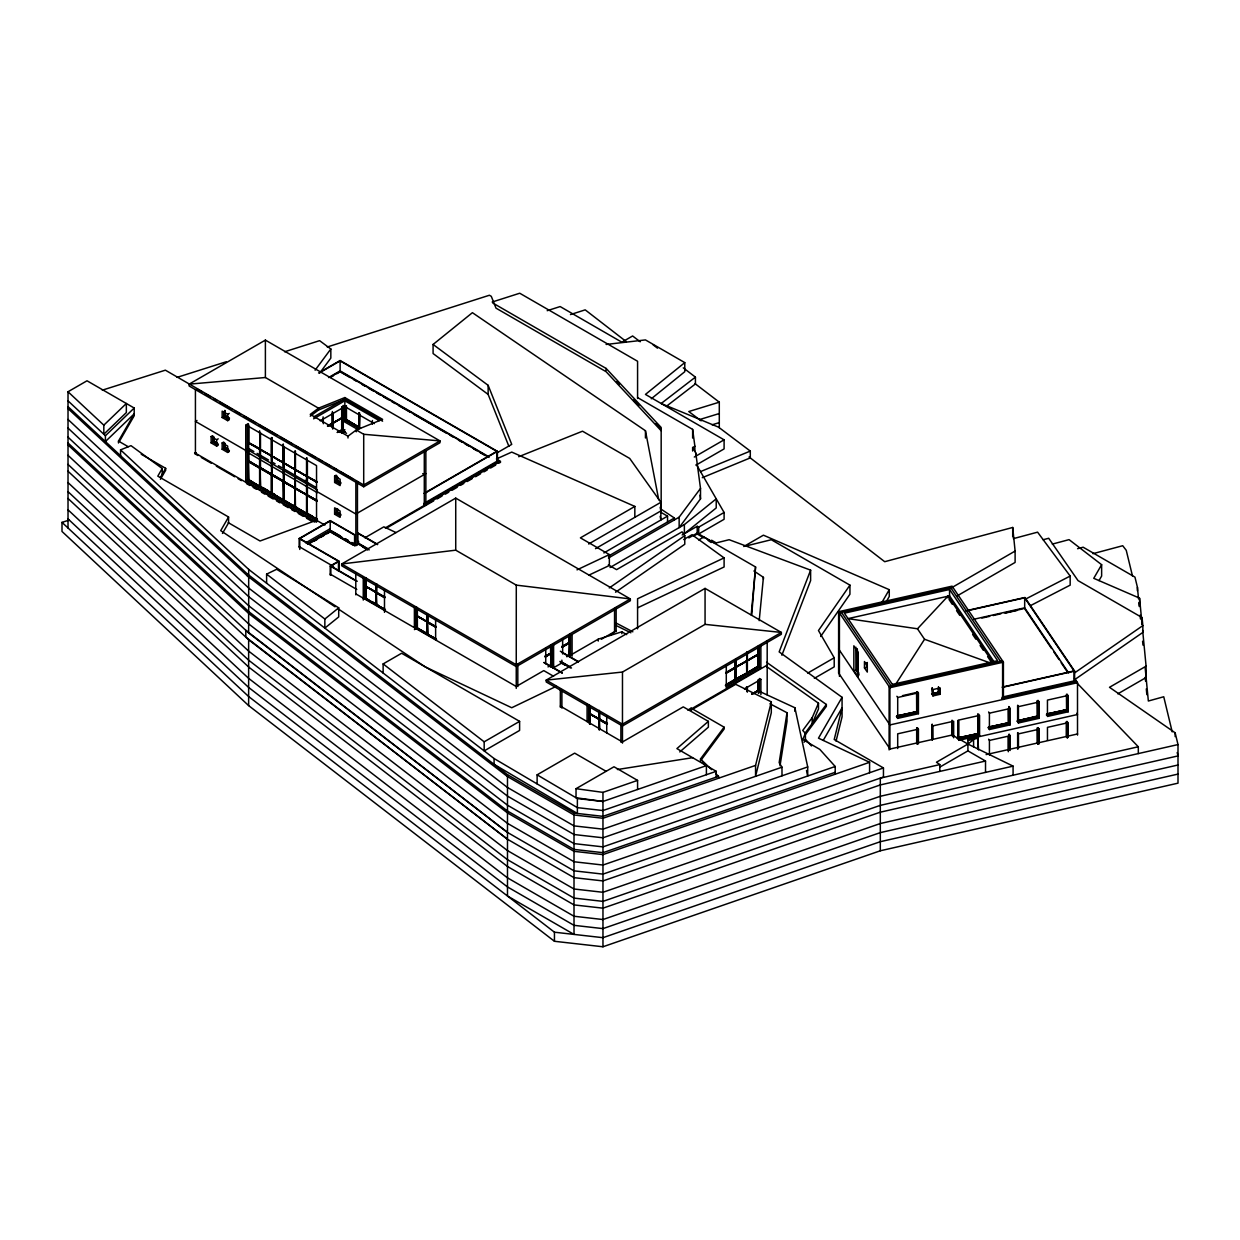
<?xml version="1.0" encoding="UTF-8"?>
<svg xmlns="http://www.w3.org/2000/svg" width="1240" height="1240" viewBox="0 0 1240 1240"><rect width="100%" height="100%" fill="white"/><g stroke="black" fill="none" stroke-linecap="round" stroke-linejoin="round"><path stroke-width="1.5" d="M751.192 614.9L755.563 566.975L703.731 537.044L698.693 539.942M751.719 614.962L755.563 566.975M759.206 620.651L763.421 577.329L753.92 570.989M769.916 703.746L787.013 712.736L779.154 762.678L781.99 767.188L781.99 775.822M780.022 765.762L787.013 721.37L787.013 712.736M771.296 701.84L771.296 712.736L755.563 776.302L755.563 765.406L771.296 701.84L735.692 684.325L690.742 710.288M836.054 741.132L842.068 716.829L842.068 697.298L779.154 651.884L810.619 570.152L729.136 539.71L716.224 542.903L711.589 540.221M781.882 655.216L810.619 580.599L810.619 570.152M766.568 666.562L818.477 703.204L812.185 717.728L802.745 730.438L805.411 733.398L802.745 739.521L819.795 749.363L835.202 766.49L835.202 774.21M804.078 742.279L805.411 739.211L805.411 733.398M118.467 443.006L118.467 441.099L134.199 413.85L105.416 441.549L105.416 435.736L134.199 408.038L87.017 380.788L68.014 391.762L68.014 527.992M119.397 441.393L134.199 415.757L134.199 408.038M120.559 455.685L120.559 449.872L130.991 445.656L162.223 468.488L157.805 476.144L228.578 517.018L228.578 522.831L222.472 533.433M160.425 477.416L165.664 468.332L141.251 454.243M160.425 479.322L165.664 470.255L165.664 468.332M228.578 517.018L220.72 530.643L335.048 606.794M881.857 602.5L889.266 589.682L763.421 535.184L743.752 546.53M886.491 601.292L889.266 596.486L889.266 589.682M842.068 697.298L818.477 738.157L869.581 762.306L869.581 772.753M823.205 740.435L842.068 707.745L834.21 739.521L883.454 767.947L883.454 777.031L602.966 874.123L574.011 870.837L507.486 832.428L248.636 632.958L68.014 464.411M1052.311 544.112L1069.066 539.632L1101.631 564.696L1093.757 578.321L1139.56 598.145L1142.102 624.604M1099.012 580.599L1101.631 576.058L1101.631 564.696M895.048 685.255L924.544 639.267L917.476 628.788L847.974 618.636L949.561 595.851L994.434 662.315M745.596 546.081L771.296 539.726L849.943 585.14L818.477 630.54L834.21 657.789L834.21 666.872L814.339 678.342M820.648 636.492L849.943 594.224L849.943 585.14M315.099 370.202L330.832 348.998L319.594 340.659L284.627 351.772M319.594 373.224L330.832 358.081L330.832 348.998M608.437 558L679.148 517.173L700.507 488.405L695.779 452.988L692.633 447.547L694.88 446.245L692.633 429.381L637.577 397.591M700.507 488.405L700.507 498.852L679.148 527.62L679.148 517.173M724.098 727.167L724.098 729.089L700.507 760.864L700.507 758.957L724.098 727.167L691.13 708.149L687.782 710.071M804.853 733.429L826.351 704.475L766.568 662.284M804.993 735.134L826.351 706.382L826.351 704.475M917.476 628.788L947.98 596.115L992.976 662.734M103.819 425.165L126.341 403.496L126.341 412.579L103.819 434.248L103.819 425.165L68.014 391.762M560.341 706.103L622.464 741.97L683.271 706.878L708.365 721.355L676.9 748.604L716.224 771.311L716.224 777.124M679.768 751.936L708.365 727.167L708.365 721.355M508.881 446.292L488.142 394.413L433.086 353.54L433.086 344.457L472.409 312.681L645.451 430.745L658.719 499.736M338.706 607.832L338.706 616.915L324.849 628.107L324.849 619.024L338.706 607.832L276.675 569.284L266.615 574.136L266.615 583.218M606.112 344.457L645.451 339.915L684.775 362.623L645.451 394.413L724.098 439.828L724.098 448.911L695.95 465.155M651.264 398.784L684.775 371.706L684.775 362.623M684.371 524.597L716.224 498.852L716.224 507.935L684.371 533.681L684.371 524.597L610.064 567.501M683.287 367.862L695.423 377.131L661.168 403.496L718.549 427.164L750.293 451.081L750.293 457.886L702.274 477.695M667.136 405.728L695.423 383.935L695.423 377.131M310.248 416.206L318.51 410.006L344.844 399.373L382.602 421.166M347.99 436.186L356.267 429.986L382.602 419.353L344.844 397.56L318.51 408.193L310.248 414.393L347.99 436.186L347.99 437.999M609.259 587.946L684.775 535.634L682.062 531.836L616.575 569.656L608.36 564.898M615.552 592.224L684.775 544.267L684.775 535.634M1074.909 672.669L1142.846 625.611L1142.071 617.567L1078.025 580.599L1048.699 538.269L1043.119 539.757M1074.909 679.489L1142.846 632.415L1142.846 625.611M189.1 384.152L265.391 340.101L439.999 440.913L439.999 442.726L363.708 486.778L189.1 385.966L189.1 384.152L265.391 377.518L318.51 408.193L318.51 410.006M196.99 420.484L195.424 421.383L245.753 450.446L248.899 448.632M229.245 413.4L227.679 414.315L222.162 411.137L222.162 417.493L225.308 415.679L229.447 418.05M222.162 417.493L227.679 420.67L229.245 419.756L223.743 416.578L223.743 411.82M318.556 372.992L340.117 360.53L497.426 451.344L497.426 462.257L424.421 504.401M320.292 372.341L340.117 360.902L496.806 451.344L496.806 462.257L424.096 504.231M212.722 437.239L212.722 442.014L218.225 445.191L216.659 446.09L211.141 442.913L211.141 436.558L212.722 435.643M211.141 442.913L214.287 441.099M211.141 436.558L216.659 439.735L218.225 438.821M196.183 452.709L194.618 453.623L197.966 455.545M328.553 377.565L340.117 370.884L488.467 456.537M330.072 377.239L340.117 371.426L489.056 457.421M330.212 377.518L333.513 375.612M336.815 373.705L340.117 371.798L350.13 377.565M222.162 442.913L223.727 442.014L223.727 448.368L229.245 451.546L227.664 452.445L222.162 449.268L222.162 442.913L227.664 446.09L227.664 452.445M222.162 449.268L225.308 447.454M259.61 430.761L260.09 448.74L248.279 442.463L317.13 482.128M313.658 416.981L344.844 398.97L380.835 419.756M259.61 449.469L259.61 467.713L248.744 460.893L248.279 442.913L271.343 455.778L271.343 437.518M313.596 418.825L344.844 400.784L344.844 421.213M248.744 460.893L317.13 500.836M320.183 420.841L344.844 406.596M259.61 468.178L259.61 486.421L248.744 479.601L248.279 461.621L259.61 468.178L260.478 467.666L260.478 449.423L283.077 462.551L283.077 444.292M327.5 425.785L341.868 417.957M327.5 426.235L342.101 417.632L342.101 407.588M327.748 426.374L342.333 417.771L333.033 423.15L333.033 413.106M329.53 425.614L332.165 423.553L332.165 426.901M346.44 419.306L343.279 421.135L358.004 429.629M316.541 522.195L316.541 465.62L245.753 424.746L245.753 481.337L248.899 479.508M271.343 474.936L271.343 493.195L260.478 486.375L260.012 468.394L271.343 474.936L272.211 474.439L272.211 456.18L294.81 469.325L294.81 451.081M337.203 432.357L341.868 429.675M337.451 432.496L342.256 429.893M339.233 431.737L342.333 429.939L342.256 407.014M339.45 432.062L342.721 430.171L342.721 407.278M339.93 432.466L344.844 429.629M341.574 433.287L344.844 431.396L344.844 432.295M260.478 486.375L259.858 432.45M283.945 470.27L283.945 462.969L306.544 476.098L306.544 457.839M283.077 481.725L283.077 499.968L272.211 493.148L271.731 475.168L294.81 488.033L294.81 469.789M272.211 493.148L271.731 437.751M295.446 469.867L306.776 476.424L306.776 494.667L295.446 488.126L295.197 470.007L317.13 481.663M294.81 488.498L294.81 506.742L283.945 499.921L283.464 481.942L306.544 494.807L306.544 476.548M283.945 499.921L283.309 444.168M334.63 476.052L340.132 479.245L340.132 485.6L334.63 482.422L334.63 476.052L336.195 475.153L336.195 481.507L340.334 483.894M295.446 488.575L306.776 495.132L306.776 513.375L295.446 506.835L295.197 488.715L317.13 500.371M334.63 482.422L337.776 480.593L340.767 482.5M317.13 519.079L306.931 513.747L306.931 459.9M334.614 514.197L340.117 517.375L340.117 511.019L334.614 507.842L334.614 514.197L337.76 512.384M299.15 547.63L299.15 538.548L330.212 520.614L354.594 534.688L354.594 545.957M299.77 549.444L299.77 538.548L330.212 520.971L354.594 535.044M305.691 542.857L330.228 528.689M425.863 473.618L355.865 514.027L316.541 491.319M307.334 543.817L330.228 530.596L341.806 537.044M307.784 543.911L330.212 530.968L354.594 545.042M308.962 543.787L330.212 531.511L352.966 544.654M314.185 541.12L317.394 539.276M320.602 537.416L323.81 535.572M327.004 533.727L330.212 531.867L330.212 520.614M424.096 493.334L496.806 451.344M424.421 493.505L497.426 451.344M497.178 452.771L511.732 444.37L488.142 385.33L433.086 344.457M424.096 503.316L496.806 461.342M364.901 537.788L383.873 526.829L395.978 532.549M385.237 527.946L500.572 461.342L496.434 458.955L511.732 452.089L634.833 506.432L634.833 517.328M386.787 527.946L433.69 500.867M437.038 498.93L442.06 496.031M445.408 494.109L448.756 492.171M452.104 490.234L457.126 487.336M460.474 485.398L463.822 483.461M467.186 481.539L472.207 478.625M475.555 476.703L480.578 473.789M483.925 471.867L487.274 469.929M490.621 467.992L495.659 465.093M330.212 575.096L330.212 566.014L338.474 561.255L338.474 571.237M330.847 575.096L330.847 566.014L339.094 561.255L339.094 570.338M455.731 498.124L341.682 563.968L341.682 565.781L516.289 666.593L630.339 600.749L630.339 598.936L455.731 498.124L455.731 550.173L516.289 585.125L630.339 598.936L516.289 664.779L341.682 563.968L455.731 550.173M366.25 586.644L385.036 597.029M366.404 598.269L364.839 599.183L364.839 578.197M365.862 577.607L365.785 598.641L375.813 604.423L366.25 598.362L366.25 577.825M376.201 584.118L376.201 604.655L385.036 609.197M427.164 614.932L426.932 621.767L416.904 615.986L435.922 627.146M694.292 457.033L724.098 439.828M414.393 629.61L417.539 627.781M436.154 626.557L417.368 616.156L417.368 627.874L427.397 633.671L416.904 628.153L416.904 607.615M634.833 506.432L580.398 537.865L609.351 554.575L609.351 565.486L588.923 575.128M427.32 613.63L427.32 634.167L436.154 638.724M588.644 544.004L660.874 502.293L629.718 458.443L582.521 431.195L518.692 456.707M383.129 663.927L401.621 653.247L519.607 721.355L519.607 730.438L484.174 750.898L484.174 741.814L383.129 663.927L383.129 673.01M595.495 548.669L660.874 510.927L660.161 507.191M603.865 552.932L667.538 516.15L667.538 521.962M608.437 556.093L674.389 518.01L661.168 509.206M682.171 534.967L697.19 526.287L698.693 527.139L724.098 512.476L696.415 464.519M683.628 539.571L692.013 534.735L724.098 557.892L724.098 566.975L637.577 607.832M688.851 537.912L697.19 533.091L713.636 542.593M693.857 535.928L697.19 534.006L703.778 537.804M544.949 656.208L551.087 653.216L544.949 656.673M561.89 646.428L569.563 642.537L569.563 635.857M545.182 656.347L550.855 653.077L550.855 644.707M562.123 646.567L569.331 642.413M561.89 646.893L569.563 642.537M545.182 656.797L550.855 653.527L550.855 665.245L548.018 666.888M562.123 647.032L569.331 642.863M545.414 656.937L551.087 653.666L550.607 665.12M562.356 647.156L569.563 643.002L569.563 654.72L566.68 656.379M566.82 656.75L569.966 654.937L569.966 633.966M568.478 656.332L598.254 639.158L621.845 631.811L626.681 634.601M550.312 666.965L553.552 665.105M601.322 639.298L616.14 630.726M552.839 668.189L561.178 663.369M609.553 635.438L612.886 633.5M705.064 588.396L546.189 680.125L546.189 681.954L622.48 725.989L781.355 634.26L781.355 632.447L705.064 588.396L705.064 624.371L622.48 672.049L546.189 680.125L622.48 724.175L781.355 632.447L705.064 624.371M484.174 741.814L519.607 721.355M598.827 710.691L598.827 719.061L589.589 713.729L607.399 723.912M590.07 723.958L590.07 713.914L607.399 723.462M537.121 783.897L537.121 774.83L574.663 753.145L606.112 771.311M725.663 672.591L746.511 661.013L746.744 672.855M725.896 673.181L758.384 654.24L747.364 660.595L747.364 652.225M725.663 673.041L758.152 654.1M726.129 673.32L735.568 667.864L735.103 679.303L725.663 684.759M735.971 658.812L735.971 667.182L758.384 654.689L758.384 666.407L747.364 672.762L757.904 666.144L758.384 654.689M725.338 685.394L758.307 666.361L758.307 647.296M726.129 685.023L735.568 679.582L735.49 660.222M746.976 672.995L735.49 679.086L746.976 672.995L746.976 652.457M725.818 685.673L758.771 666.639L758.771 647.559M726.361 685.984L759.33 666.95L759.33 645.978M760.895 644.986L760.895 667.864L726.284 687.843L726.284 664.966M689.006 710.272L767.188 665.136M744.418 688.913L760.895 679.396L760.895 694.663M706.397 774.721L706.397 765.638L602.966 801.459L576.027 797.77L576.027 788.687L613.986 766.769L637.577 780.394L637.577 789.477M751.611 693.935L758.384 690.572L758.384 680.528M751.859 694.059L758.152 690.432M752.091 694.199L758.384 690.572M753.657 693.749L756.803 691.936M951.886 587.574L1015.111 551.072L1012.708 527.465L884.709 561.704L749.068 456.971M807.721 673.087L834.21 657.789M956.877 596.053L1015.111 562.433L1015.111 551.072M939.765 767.126L967.913 750.882L985.521 761.034L985.521 772.396M1142.645 630.277L1146.085 666.175L1109.49 687.301L1175.163 732.809L1178 744.574L1178 783.168L880.307 850.779L602.966 946.771L554.451 941.284L248.636 705.607L62 531.464L62 522.381L69.362 520.025M1117.813 693.857L1146.085 677.536L1146.085 666.175M1025.511 599.121L1070.167 576.058L1037.585 532.162L1013.359 538.64M1030.657 605.538L1070.167 585.14L1070.167 576.058M556.125 686.386L511.732 707.745L425.212 666.872L338.272 608.949M577.003 569.857L609.351 554.575M724.098 557.892L637.577 598.75L637.577 628.866M700.507 471.603L750.293 451.081M576.027 788.687L602.966 792.375L637.577 780.394M716.224 771.311L602.966 810.541L577.375 807.643L494.094 758.539L248.682 569.408L120.559 449.872M718.549 778.24L718.549 776.333L602.966 816.354L574.011 813.084L507.486 774.675L247.287 573.918L247.287 575.841L507.486 776.581L574.011 814.99L602.966 818.26L755.563 765.406M781.99 767.188L602.966 829.157L574.011 825.887L507.486 787.478L248.682 588.024L68.014 419.461M758.26 690.82L794.887 707.745L807.705 766.925L602.966 837.791L574.011 834.52L507.486 796.111L248.682 596.657L68.014 428.094M835.202 766.49L602.966 846.874L574.011 843.603L507.486 805.194L248.682 605.74L68.014 437.178M835.202 772.303L602.966 852.686L574.011 849.416L507.486 811.007L248.636 611.521L248.636 632.958M869.581 762.306L602.966 854.593L574.011 851.322L507.486 812.913L248.636 613.428L68.014 444.896M883.454 767.947L602.966 865.04L574.011 861.754L507.486 823.36L248.636 623.875L68.014 455.328M327.252 346.999L489.413 295.244L491.288 296.329L496 308.14L606.112 371.706L661.168 430.745M492.156 302.033L519.731 293.229L637.577 361.259L637.577 398.474M547.212 310.697L560.139 306.559L621.845 342.194L632.617 335.978L640.212 341.791M570.462 314.572L585.202 309.861L626.339 341.667M102.3 390.166L165.369 370.171L363.708 484.964L439.999 440.913L363.708 434.279L356.267 429.986L356.267 431.799M177.088 377.363L226.285 361.755M719.293 427.722L719.293 402.179L688.789 411.541L701.143 420.856M699.546 419.585L719.293 413.525M712.117 424.808L719.293 422.607M1077.576 548.7L1083.14 547.212L1134.957 577.127L1137.421 587.264L1138.522 598.843M1092.952 553.675L1122.712 545.724L1126.245 550.312L1132.507 576.089M939.812 771.419L939.812 764.6L880.307 778.131L880.307 850.779M985.521 761.034L880.307 784.936L602.966 880.927L574.011 877.657L507.486 839.248L248.636 639.763L68.014 471.231M1013.08 775.217L1013.08 766.134L880.307 796.282L602.966 892.288L574.011 889.002L507.486 850.593L248.636 651.109L68.014 482.577M1138.304 753.579L1138.304 746.775L880.307 805.365L602.966 901.371L574.011 898.086L507.486 859.677L248.636 660.192L68.014 491.66M1178 744.574L880.307 812.185L602.966 908.176L574.011 904.905L507.486 866.496L248.636 667.011L68.014 498.48M1178 765.003L880.307 832.613L602.966 928.62L574.011 925.335L507.486 886.926L248.636 687.441L68.014 518.909M1178 774.086L880.307 841.697L602.966 937.688L554.451 932.201L248.636 696.524L62 522.381M838.612 673.258L838.612 611.707L952.087 586.163L1003.408 662.16L1003.408 699.391L1002.602 698.197L1002.602 660.966L889.111 686.511L889.111 749.921M952.894 587.372L839.418 612.917L839.418 676.327M892.459 684.371L997.642 660.703L949.561 589.496L844.378 613.18L892.971 685.255M965.681 610.824L1024.922 597.494L1074.615 671.088L1074.615 681.985M968.037 610.576L1024.674 597.82L1074.042 670.933L1074.042 681.845L1002.308 697.981M973.695 619.287L1024.674 607.817L1068.678 672.979M981.879 618.078L989.752 616.311M993.101 615.552L1000.851 613.816M1004.338 613.025L1023.248 608.763M1005.795 612.979L1017.11 610.421M867.303 665.725L864.466 661.54L864.466 667.895L866.543 667.43L866.543 662.671M853.849 670.592L858.126 676.947L858.126 652.147L853.849 645.808L853.849 670.592L855.91 670.127L859.134 674.886M856.638 648.985L856.84 670.267L856.949 649.652M838.612 611.707L889.917 687.704L1003.408 662.16M902.488 695.64L916.81 692.416L916.81 711.76L896.876 715.837M896.892 696.291L897.698 697.485L918.422 692.819L918.422 713.713L897.698 718.379L896.892 717.185L917.615 712.519L917.615 691.625M932.124 688.355L932.929 689.548L940.184 687.921L940.184 694.276L932.929 695.919L932.124 687.921M938.463 692.153L932.356 693.734L932.232 688.091M931.596 693.935L938.851 692.308L938.851 687.534M931.845 694.292L939.099 692.664L939.099 687.89M932.124 694.71L939.377 693.082L939.377 688.308M1002.308 687.084L1074.042 670.933M1002.432 687.332L1074.615 671.088M897.001 716.007L916.685 711.574L916.577 692.06M896.365 716.394L917.088 711.729L917.088 693.331M896.613 716.767L917.337 712.101L917.337 691.843M1002.308 697.082L1074.042 680.931M1001.626 698.414L1076.692 681.519M1077.514 735.103L1077.498 682.713L889.917 724.935L838.612 648.954M918.422 743.876L918.422 729.151L897.698 733.817L897.698 748.542M932.124 724.687L932.929 725.88L953.653 721.215L953.653 737.784M988.605 711.977L989.412 713.171L1010.135 708.505L1010.135 724.857L989.412 729.523L988.605 728.314L1009.329 723.649L1009.329 707.312L1010.135 708.505M1039.151 701.98L1018.428 706.645L1018.428 722.982L1039.151 718.317L1039.151 701.98L1038.345 700.771L1038.345 717.123L1017.621 721.788L1017.621 705.436M988.59 726.966L1008.523 722.904L1008.523 709.389M1046.638 713.914L1066.571 709.838L1046.87 714.271M988.714 727.152L1008.415 722.718L1008.291 709.032M1017.73 720.626L1037.554 716.364L1037.43 700.755M1046.746 714.085L1066.447 709.652M988.079 727.539L1008.802 722.874L1008.802 706.537M1017.095 721.014L1037.818 716.348L1037.818 701.809M988.327 727.896L1009.05 723.23L1009.05 706.893M1017.343 721.37L1038.066 716.705L1038.066 700.352M1046.359 714.845L1067.082 710.179L1067.082 695.64M1046.638 715.263L1067.361 710.597L1067.361 694.245M1068.167 711.791L1047.444 716.457L1047.444 700.104L1068.167 695.439L1068.167 711.791L1066.555 709.389M956.986 737.971L977.957 733.693L977.957 714.349M958.148 737.939L977.833 733.507L977.709 713.976M957.513 738.327L978.236 733.662L978.236 715.248M957.745 738.683L978.468 734.018L978.468 715.604M975.399 736.111L979.166 735.258M958.644 740.357L979.569 735.646L979.569 715.387L958.846 720.053L958.846 740.311M968.704 738.994L1077.514 714.504L1076.692 713.31M967.929 740.513L977.291 738.404M988.621 739.211L989.427 740.419L1010.151 735.754L1010.151 750.479M1039.167 743.938L1039.167 729.213L1018.443 733.879L1018.443 748.604M986.11 754.602L1077.591 733.956M617.396 769.529L692.633 757.687M537.121 774.83L577.375 798.56L602.966 801.459M924.544 639.267L990.481 663.043M1013.08 766.134L967.913 744.062L952.212 734.995L890.057 749.022L838.627 673.072M615.474 625.208L630.896 632.788M615.691 622.821L632.85 631.811M345.108 538.889L348.425 540.733M492.745 302.978L606.112 368.435L661.168 427.475L661.168 512.585M661.168 512.476L667.538 516.15M497.225 460.319L500.572 462.257L499.007 463.156L497.426 462.257M353.462 379.487L356.795 381.424M361.786 384.307L365.118 386.229M368.451 388.151L373.457 391.034M376.79 392.971L380.122 394.894M383.454 396.815L388.461 399.699M391.794 401.621L395.126 403.558M398.459 405.48L410.13 412.207M413.463 414.129L446.803 433.38M450.136 435.302L453.468 437.224M458.459 440.123L461.792 442.045M465.124 443.966L468.457 445.889M473.463 448.771L476.796 450.709M480.128 452.631L485.135 455.514M343.279 399.885L379.269 420.654M343.279 405.697L374.356 423.631M346.038 419.539L359.135 427.118L359.135 414.393M345.79 406.968L345.79 419.678L360.592 428.141M360.127 428.404L345.402 419.911L345.402 406.394M344.844 420.221L359.585 428.714M757.749 666.05L760.895 667.864M422.732 473.618L424.297 474.517M341.697 429.582L344.844 431.396M346.549 433.287L343.279 431.396L343.279 405.433M759.33 678.497L760.895 679.396M202.012 391.856L196.99 388.972L195.424 389.872L195.424 453.174M205.251 393.747L210.366 396.692M213.621 398.567L217.047 400.551M220.317 402.442L232.097 409.231M235.383 411.137L240.452 414.052M243.753 415.958L255.487 422.747M258.803 424.654L277.217 435.286M280.565 437.209L292.284 443.982M295.601 445.904L307.334 452.678M310.651 454.584L315.704 457.514M319.006 459.404L322.4 461.373M325.686 463.264L330.77 466.209M334.041 468.1L337.466 470.068M340.721 471.96L352.517 478.764M225.153 415.757L228.299 417.586M229.4 418.764L224.688 416.036L224.688 410.579M340.519 482.639L337.14 480.965L337.218 476.144M228.424 418.655L224.285 416.268L224.285 411.494M340.876 483.569L336.753 481.197L336.753 476.424M259.858 449.329L248.512 442.773L248.512 461.032L259.858 467.589M260.245 449.546L271.576 456.103L271.576 474.346L260.245 467.805M283.309 462.877L271.963 456.32L271.963 474.579L283.309 481.12M316.882 482.252L307.163 476.64L307.163 494.9L316.882 500.511M316.649 482.391L307.396 476.501L307.396 483.817M248.155 448.214L253.812 451.484M257.083 453.375L268.553 460.009M271.839 461.9L275.11 463.791M278.396 465.682L281.666 467.573M284.937 469.464L306.249 481.756M307.892 482.701L315.766 487.243M247.101 449.407L317.378 489.986M245.427 451.174L317.378 492.714M569.563 643.002L569.098 654.441M260.478 467.666L271.808 474.222L271.343 456.227M272.211 474.439L283.542 480.996L283.077 463M217.279 443.006L214.133 441.192L214.133 437.55M228.299 449.361L225.153 447.547L225.153 443.92M340.752 514.29L337.606 512.476L337.606 508.834M217.047 443.145L213.9 441.332L213.9 437.689M224.921 447.686L228.052 449.5M340.519 514.429L337.373 512.616L337.373 508.974M218.379 444.183L213.667 441.456L213.745 436.65M229.4 450.539L224.672 447.826L224.75 443.006M259.858 468.038L248.512 461.482L248.512 479.74L259.858 486.297M260.245 468.255L271.576 474.811L271.576 493.055L260.245 486.514L260.245 432.667M283.309 481.585L271.963 475.029L271.963 493.288L283.309 499.829M316.882 500.96L307.163 495.349L307.163 513.608L316.882 519.219M340.287 514.569L337.14 512.74L337.14 509.113M316.649 501.1L306.931 495.489L307.396 513.468M217.403 444.075L213.28 441.688L213.28 436.914M228.408 450.43L224.285 448.043L224.285 443.285M340.876 515.36L336.738 512.972L336.738 509.795M340.318 515.669L336.195 513.298L336.195 508.524M568.943 654.348L570.509 655.263L570.509 634.275M357.74 532.875L377.627 544.345M377.487 544.639L357.74 533.231L357.74 544.128M560.325 651.202L578.538 661.711M561.658 652.333L578.104 661.819M263.717 488.064L268.662 490.916M271.947 492.822L275.249 494.729M293.353 505.176L296.639 507.082M307.892 513.577L312.604 516.289M368.358 548.979L358.577 543.337L358.577 541.431M317.487 519.746L248.279 479.88L248.279 424.204M357.74 543.229L369.257 549.878M317.022 520.025L247.876 480.113L247.876 425.413M357.74 543.771L367.753 549.553M324.88 525.093L316.495 520.257L260.044 540.996L228.206 522.614M362.685 546.98L367.613 549.832M316.464 520.335L247.333 480.423L247.333 423.847M570.028 666.779L561.875 662.067L561.875 660.161M560.015 661.37L571.516 668.019M560.294 662.067L570.261 667.833M561.658 663.23L564.944 665.12M245.753 481.337L314.898 521.25M331.576 530.875L339.962 535.711M344.983 538.61L348.347 540.547M356.639 545.352L351.695 542.485L355.043 544.422L355.043 542.515M194.618 452.709L314.929 522.164M201.299 457.482L211.327 463.279M216.349 466.163L234.732 476.78M238.065 478.718L241.412 480.639M246.435 483.538L249.767 485.46M253.115 487.397L256.463 489.32M261.469 492.218L264.817 494.156M268.15 496.078L273.172 498.976M276.52 500.898L279.853 502.836M283.201 504.757L288.207 507.656M291.555 509.594L294.903 511.515M298.236 513.453L303.257 516.351M306.59 518.274L311.612 521.172M330.212 531.867L353.4 545.29M550.452 665.028L553.598 666.841L553.598 643.947M544.189 662.408L562.278 672.855M543.895 662.594L562.107 673.103M553.567 676.25L543.771 670.607L516.243 686.495L355.787 593.867M299.77 538.548L339.094 561.255M299.15 538.548L338.474 561.255M118.467 441.099L128.232 446.725M599.075 718.921L589.822 713.589L589.822 706.893M599.462 719.154L607.166 723.602M599.075 719.386L589.822 714.054L589.822 724.082M599.462 719.603L607.166 724.052M299.15 546.623L333.56 566.494M606.933 724.191L599.23 719.743L599.695 729.507M330.847 566.014L357.058 581.157M385.036 597.494L366.017 586.334L366.017 577.964M436.154 627.006L417.136 615.846L417.136 607.476M330.212 566.014L356.686 581.312M384.788 597.618L365.785 586.458L375.813 592.255L375.813 583.885M384.555 597.757L376.201 592.937L376.666 604.376M435.689 627.269L427.32 622.449L427.8 633.888M330.212 574.105L356.795 589.45M372.946 602.036L378.262 605.12M365.862 598.595L385.454 609.909M416.981 628.107L436.589 639.421M376.201 604.655L384.555 609.476M427.32 634.167L435.689 638.988M384.989 610.173L365.382 598.858L365.382 577.886M436.108 639.701L416.516 628.37L416.516 607.399M707.994 540.392L711.156 542.5M939.812 764.6L936.463 762.228L967.913 744.062L973.586 739.707L973.586 746.976M652.938 344.689L657.479 348.161M694.974 383.594L719.293 402.179M266.615 574.136L324.849 619.024M507.486 832.428L245.799 630.292L245.799 637.096L507.486 839.248M68.014 400.846L105.416 435.736M68.014 406.658L248.682 575.221L248.682 569.408M68.014 408.564L248.682 577.127L248.682 611.553L68.014 442.99M68.014 509.826L248.636 678.357L507.486 877.843L574.011 916.251L602.966 919.538L880.307 823.53L1178 755.919L1177.194 752.556M700.507 758.957L711.605 769.653M715.775 773.652L718.549 776.333M701.886 762.197L704.661 764.879M1075.514 681.504L1138.304 746.775M616.606 381.594L619.225 384.4M633.64 399.869L638.894 405.48M655.929 423.755L661.168 429.381M805.24 739.025L811.487 745.953M1074.538 678.311L1077.498 682.713M1051.505 648.458L1024.674 608.732L1024.674 597.82M1053.643 651.636L1059.022 659.587M1061.161 662.764L1067.609 672.297M1037.539 715.929L1039.151 718.317M950.816 587.837L1000.525 661.432M1039.167 729.213L1038.361 728.019L1038.361 742.745M949.049 599.525L952.258 604.283M956.552 610.622L959.76 615.381M972.61 634.415L975.834 639.173M980.112 645.529L983.336 650.287M987.613 656.626L990.822 661.385M1017.621 721.788L1018.428 722.982M1008.523 722.455L1010.135 724.857M1010.151 735.754L1009.345 734.545L1009.345 749.286M977.957 733.243L979.569 735.646M938.572 691.889L940.184 694.276M958.024 737.754L958.148 720.533M916.81 711.311L918.422 713.713M841.495 612.452L891.188 686.046M918.422 729.151L917.615 727.957L917.615 742.683M864.466 667.895L867.303 672.08L867.271 662.501M856.638 669.972L858.886 673.119M1172.203 731.879L1163.74 696.756L1148.349 701.019L1145.187 668.081M806.496 770.458L807.705 776.007L807.705 766.925M660.161 516.274L660.874 520.01L660.874 502.293M700.011 495.132L700.507 498.852M1138.893 602.687L1139.265 606.546M1140.102 615.164L1140.459 618.946M1142.598 641.25L1142.97 645.11M1145.202 677.319L1145.574 681.179M1146.303 688.898L1146.861 694.679M1175.163 732.809L1175.163 736.591M1142.071 617.567L1142.071 624.371M1139.56 598.145L1139.56 605.725M1137.421 587.264L1137.421 590.907M1068.182 737.413L1068.182 722.688L1047.459 727.353L1047.459 740.234M1067.377 721.494L1067.377 738.064M1067.098 722.904L1067.098 737.645M1066.834 695.284L1066.834 709.807M1066.85 722.548L1066.85 737.273M1066.571 721.634L1066.571 737.118M1066.447 694.214L1066.571 709.838M1066.447 721.463L1066.447 736.932M1038.082 727.601L1038.082 744.171M1037.834 729.089L1037.834 743.814M1037.43 727.989L1037.554 743.644M1037.307 700.569L1037.307 716.007L1017.854 720.796L1017.854 705.359M1037.322 727.818L1037.322 743.287M1017.87 732.607L1017.87 748.077M1017.637 732.685L1017.637 749.255M1012.708 527.465L1012.708 536.92M1009.066 734.126L1009.066 748.867M1008.818 735.615L1008.818 750.339M1008.538 736.638L1008.538 750.185M1008.291 736.281L1008.291 751.75M989.412 713.171L989.412 729.523M989.427 740.419L989.427 755.144M978.763 714.193L978.763 734.437L958.04 739.102L958.024 720.347M978.546 749.89L977.74 735.583L977.74 748.697M967.913 738.265L967.913 750.882M952.847 721.866L952.847 736.591M952.568 721.447L952.568 736.173M952.32 721.091L952.32 735.816M952.057 720.177L952.057 735.646M951.809 721.742L951.809 735.289M949.561 589.496L949.561 595.851M947.98 596.115L947.98 597.928M938.463 686.697L938.572 692.323L938.339 688.339M932.929 689.548L932.929 695.919M932.929 725.88L932.929 738.777M932.232 724.423L932.356 740.079M932.124 724.253L932.124 739.722M917.337 729.368L917.337 744.109M917.088 729.011L917.088 743.752M916.81 728.097L916.81 743.582M916.685 727.927L916.685 743.396M897.698 697.485L897.698 718.379M889.917 687.704L889.917 749.239M857.367 649.558L857.367 670.158M857.259 648.846L857.259 669.832M855.91 647.249L855.91 670.127M818.477 703.204L818.477 709.017L812.185 723.54L812.185 717.728M794.887 707.745L794.887 711.373M767.188 641.034L767.188 694.896M763.421 577.329L763.421 579.235M759.33 680.404L759.33 691.843M758.771 680.078L758.771 693.423M758.384 645.87L758.384 654.24M758.307 679.814L758.307 693.16M757.904 647.28L757.904 653.976M757.904 680.249L757.904 690.293M747.364 661.06L747.364 672.762M747.364 686.882L747.364 691.904M747.131 652.101L747.131 660.471M747.131 660.92L747.131 672.638M747.131 686.743L747.131 691.765M746.976 687.115L746.976 690.463M746.744 652.318L746.744 660.688M746.511 686.836L746.744 690.324M735.971 667.632L735.971 679.35M735.723 660.346L735.723 667.043M735.723 667.507L735.723 679.21M735.336 660.579L735.336 667.275M735.336 667.725L735.336 679.443M735.103 660.439L735.103 667.136M724.098 512.476L724.098 519.296L698.693 533.96L698.693 527.139M697.19 526.287L697.19 533.091M695.779 452.988L695.779 456.475M694.88 446.245L694.88 451.469M692.633 429.381L692.633 438.077M692.633 447.547L692.633 451.019M691.13 708.149L691.13 710.055M674.389 518.01L674.389 519.917M645.451 430.745L645.451 437.999M622.48 672.049L622.464 743.132M621.845 631.811L621.845 633.718M620.899 725.539L620.899 742.218M616.14 607.538L616.14 631.64M614.56 608.452L614.56 632.555M606.732 715.821L606.732 732.98M606.112 368.435L606.112 370.341M602.966 792.375L602.966 946.771M599.695 712.318L599.695 719.014M599.308 710.427L599.462 729.647M599.075 710.567L599.23 729.787M598.827 719.525L598.827 729.554M598.254 639.158L598.254 641.064M590.07 706.769L590.07 713.45M589.589 705.359L589.589 724.222M589.202 707.048L589.202 722.316M588.644 705.467L588.644 722.625M587.078 704.46L587.078 721.634M577.375 798.56L577.375 813.455L494.094 764.351L494.094 758.539M574.011 813.084L574.011 934.418L507.486 896.009L507.486 774.675M572.089 635.19L572.089 656.162M569.486 635.593L569.486 654.673M569.098 635.577L569.098 642.274M562.65 638.724L562.65 653.991M561.906 689.626L561.906 708.164M560.341 688.727L560.341 707.265M554.451 932.201L554.451 941.284M552.033 644.955L552.033 665.927M551.475 644.63L551.475 665.616M551.087 644.846L551.087 665.384M550.607 646.241L550.607 652.938M545.74 648.489L545.74 663.757M517.808 664.314L517.808 686.557M516.289 585.125L516.243 688.402M488.142 385.33L488.142 394.413M435.628 618.977L435.628 639.964M427.8 615.025L427.8 621.721M427.568 615.164L427.568 621.86M427.568 622.31L427.568 634.028M427.164 622.093L426.932 633.935M425.863 451.36L425.863 505.393M424.297 450.414L424.297 506.308M417.368 609.011L417.368 615.707M417.136 616.296L417.136 628.014M415.958 607.708L415.958 628.696M414.393 606.716L414.393 627.688M384.493 589.465L384.493 612.343M376.666 583.839L376.666 592.208M376.433 583.978L376.433 592.348M376.433 592.798L376.433 604.515M375.813 592.704L375.813 604.423M372.403 420.515L372.403 424.142M366.017 586.784L366.017 598.501M363.708 434.279L363.708 486.778M363.258 577.204L363.258 600.082M359.771 414.486L359.305 427.475L359.305 412.951M359.538 412.811L359.538 427.335M358.903 412.719L358.903 427.242L346.27 419.399L346.27 406.689M357.446 544.903L357.446 481.6L355.865 482.515L355.865 545.817M355.787 572.586L355.787 594.828M346.44 405.79L346.425 419.988M345.867 406.131L345.867 419.632M344.844 397.56L344.844 399.373M342.101 418.082L342.101 429.8M341.697 406.689L341.713 430.497M340.117 360.53L340.117 371.798M337.621 477.059L337.621 480.686M337.373 477.199L337.373 480.825M333.033 423.6L333.033 428.621M332.785 412.966L332.785 423.011M332.785 423.46L332.785 428.482M332.397 411.525L332.63 428.839M332.165 413.06L332.165 423.104M323.082 416.888L323.33 423.724M322.927 418.934L322.927 422.282M322.695 418.795L322.695 422.143M307.396 461.45L307.396 476.052M307.396 487.46L307.396 494.76M307.163 459.761L307.163 476.191M306.776 457.715L306.776 475.959M306.544 495.256L306.544 513.515L295.197 506.974L295.197 451.298M305.179 480.221L305.179 481.802M295.446 451.159L295.446 469.418M295.043 452.771L295.043 469.2M283.945 447.904L283.945 462.505M283.945 473.913L283.945 481.213M283.712 446.214L283.712 462.644M272.211 439.301L272.211 455.731M271.963 437.611L271.963 455.871M271.576 439.208L271.576 455.638M265.391 340.101L265.391 377.518M260.478 432.528L260.478 448.957M248.744 425.754L248.744 442.184M248.512 424.064L248.512 442.324M248.636 639.763L248.636 705.607M227.679 414.315L227.679 420.67M224.921 410.456L224.921 415.896M216.659 439.735L216.659 446.09M162.223 468.488L162.223 474.3M295.043 469.65L283.712 463.094L283.712 481.353L295.043 487.909L295.043 469.65M295.043 488.358L283.712 481.802L283.712 500.061L295.043 506.618L295.043 488.358"/></g></svg>
